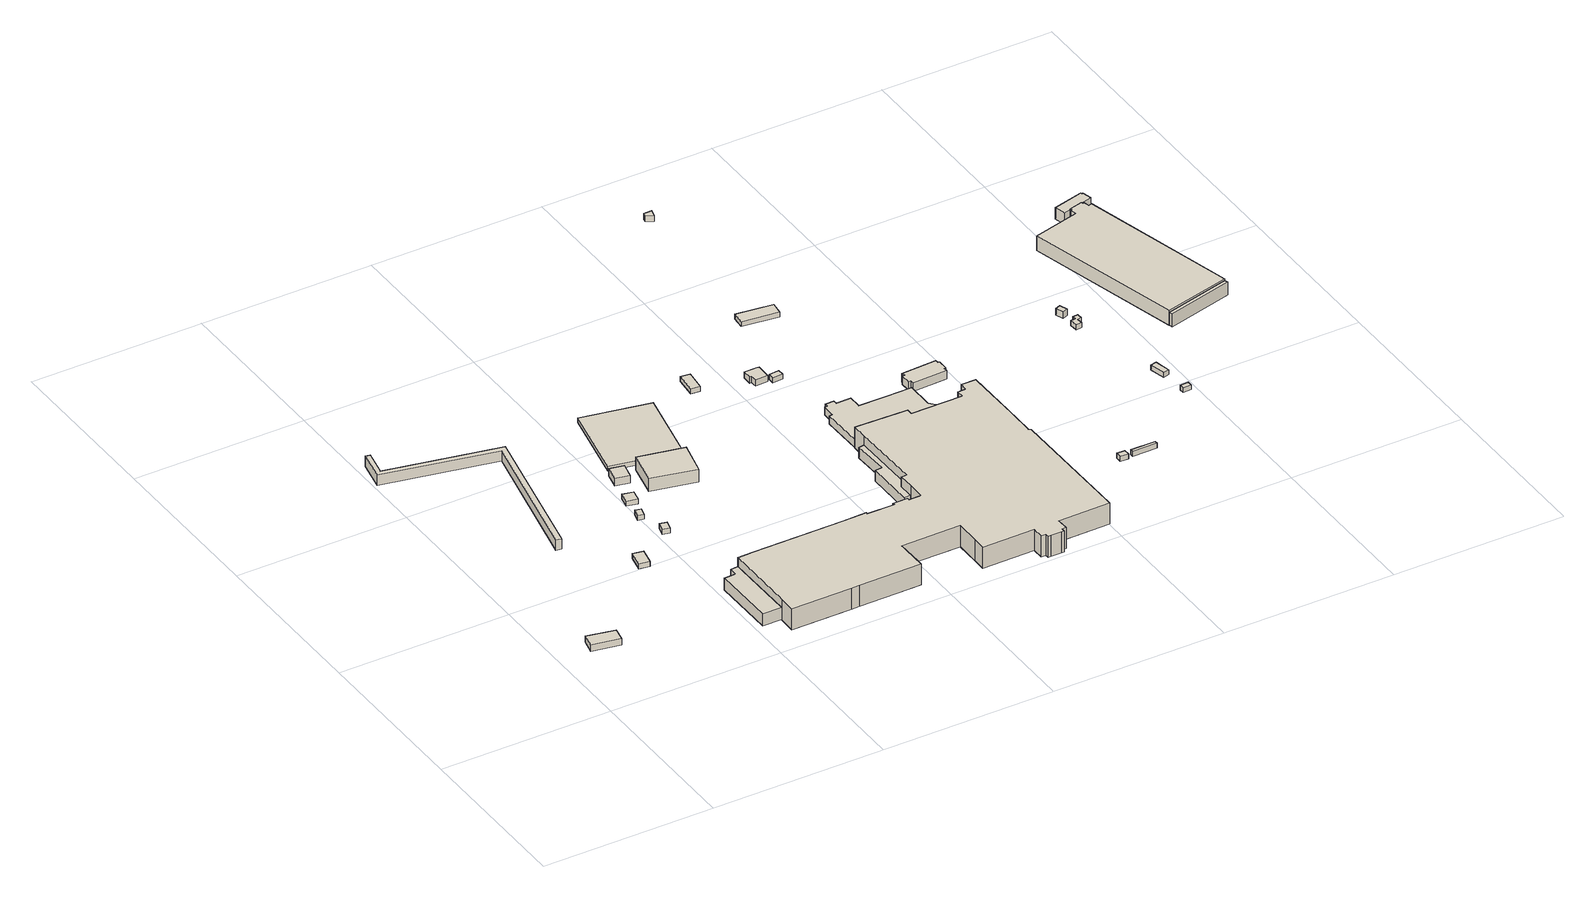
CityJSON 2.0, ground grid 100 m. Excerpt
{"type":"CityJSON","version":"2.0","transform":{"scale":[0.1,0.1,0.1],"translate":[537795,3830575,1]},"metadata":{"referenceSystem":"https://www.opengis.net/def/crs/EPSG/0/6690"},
"CityObjects":{
"building1":{"type":"Building","attributes":{"計測周辺長":49.74,"1/2500図郭":92,"区名":"住之江区","町丁目名称":"南港南５丁目","街区番号":2,"class":"3001","usage":"431","measuredHeight":3.9,"storeysAboveGround":1,"BuildingDetailAttribute.buildingRoofEdgeArea":136.5,"BuildingDetailAttribute.buildingStructureType":"610","BuildingDetailAttribute.buildingStructureOrgType":"2","BuildingDetailAttribute.detailedUsage":"1720","BuildingDetailAttribute.specifiedBuildingCoverageRate":0.6,"BuildingDetailAttribute.surveyYear":2017,"BuildingHighTideRiskAttribute.description":"1","BuildingHighTideRiskAttribute.rank":"2","BuildingHighTideRiskAttribute.depth":2.14,"BuildingIDAttribute.prefecture":"27","BuildingIDAttribute.city":"27125"},"geometry":[{"type":"Solid","lod":"1","boundaries":[[[[0,1,2,3,4]],[[3,5,6,4]],[[2,7,5,3]],[[1,8,7,2]],[[0,9,8,1]],[[4,6,9,0]],[[5,7,8,9,6]]]]}]},
"building2":{"type":"Building","attributes":{"計測周辺長":341.61,"1/2500図郭":92,"区名":"住之江区","町丁目名称":"南港南５丁目","街区番号":2,"class":"3003","usage":"431","measuredHeight":6.3,"storeysAboveGround":1,"BuildingDetailAttribute.buildingRoofEdgeArea":502.58,"BuildingDetailAttribute.buildingStructureType":"610","BuildingDetailAttribute.buildingStructureOrgType":"2","BuildingDetailAttribute.detailedUsage":"1720","BuildingDetailAttribute.specifiedBuildingCoverageRate":0.6,"BuildingDetailAttribute.surveyYear":2017,"BuildingHighTideRiskAttribute.description":"1","BuildingHighTideRiskAttribute.rank":"2","BuildingHighTideRiskAttribute.depth":2.33,"BuildingIDAttribute.prefecture":"27","BuildingIDAttribute.city":"27125"},"geometry":[{"type":"Solid","lod":"1","boundaries":[[[[10,11,12,13,14,15,16,17]],[[16,18,19,17]],[[15,20,18,16]],[[14,21,20,15]],[[13,22,21,14]],[[12,23,22,13]],[[11,24,23,12]],[[10,25,24,11]],[[17,19,25,10]],[[18,20,21,22,23,24,25,19]]]]}]},
"building3":{"type":"Building","attributes":{"計測周辺長":31.45,"1/2500図郭":92,"区名":"住之江区","町丁目名称":"南港南５丁目","街区番号":2,"class":"3001","usage":"431","storeysAboveGround":1,"BuildingDetailAttribute.buildingRoofEdgeArea":58.34,"BuildingDetailAttribute.buildingStructureType":"610","BuildingDetailAttribute.buildingStructureOrgType":"2","BuildingDetailAttribute.detailedUsage":"1720","BuildingDetailAttribute.specifiedBuildingCoverageRate":0.6,"BuildingDetailAttribute.surveyYear":2017,"BuildingHighTideRiskAttribute.description":"1","BuildingHighTideRiskAttribute.rank":"2","BuildingHighTideRiskAttribute.depth":2.03,"BuildingIDAttribute.prefecture":"27","BuildingIDAttribute.city":"27125"},"geometry":[{"type":"Solid","lod":"1","boundaries":[[[[26,27,28,29]],[[28,30,31,29]],[[27,32,30,28]],[[26,33,32,27]],[[29,31,33,26]],[[30,32,33,31]]]]}]},
"building4":{"type":"Building","attributes":{"計測周辺長":106.77,"1/2500図郭":92,"区名":"住之江区","町丁目名称":"南港南５丁目","街区番号":2,"class":"3003","usage":"431","measuredHeight":7.2,"storeysAboveGround":1,"BuildingDetailAttribute.buildingRoofEdgeArea":442.94,"BuildingDetailAttribute.buildingStructureType":"603","BuildingDetailAttribute.buildingStructureOrgType":"3","BuildingDetailAttribute.detailedUsage":"1720","BuildingDetailAttribute.specifiedBuildingCoverageRate":0.6,"BuildingDetailAttribute.surveyYear":2017,"BuildingHighTideRiskAttribute.description":"1","BuildingHighTideRiskAttribute.rank":"2","BuildingHighTideRiskAttribute.depth":2.49,"BuildingIDAttribute.prefecture":"27","BuildingIDAttribute.city":"27125"},"geometry":[{"type":"Solid","lod":"1","boundaries":[[[[34,35,36,37,38,39]],[[38,40,41,39]],[[37,42,40,38]],[[36,43,42,37]],[[35,44,43,36]],[[34,45,44,35]],[[39,41,45,34]],[[40,42,43,44,45,41]]]]}]},
"building5":{"type":"Building","attributes":{"計測周辺長":18.82,"1/2500図郭":92,"区名":"住之江区","町丁目名称":"南港南５丁目","街区番号":2,"class":"3003","usage":"431","storeysAboveGround":1,"BuildingDetailAttribute.buildingRoofEdgeArea":22.06,"BuildingDetailAttribute.buildingStructureType":"610","BuildingDetailAttribute.buildingStructureOrgType":"2","BuildingDetailAttribute.detailedUsage":"1720","BuildingDetailAttribute.specifiedBuildingCoverageRate":0.6,"BuildingDetailAttribute.surveyYear":2017,"BuildingHighTideRiskAttribute.description":"1","BuildingHighTideRiskAttribute.rank":"2","BuildingHighTideRiskAttribute.depth":2.24,"BuildingIDAttribute.prefecture":"27","BuildingIDAttribute.city":"27125"},"geometry":[{"type":"Solid","lod":"1","boundaries":[[[[46,47,48,49]],[[48,50,51,49]],[[47,52,50,48]],[[46,53,52,47]],[[49,51,53,46]],[[50,52,53,51]]]]}]},
"building6":{"type":"Building","attributes":{"計測周辺長":15.54,"1/2500図郭":92,"区名":"住之江区","町丁目名称":"南港南５丁目","街区番号":2,"class":"3001","usage":"431","storeysAboveGround":1,"BuildingDetailAttribute.buildingRoofEdgeArea":14.5,"BuildingDetailAttribute.buildingStructureType":"610","BuildingDetailAttribute.buildingStructureOrgType":"2","BuildingDetailAttribute.detailedUsage":"1720","BuildingDetailAttribute.specifiedBuildingCoverageRate":0.6,"BuildingDetailAttribute.surveyYear":2017,"BuildingHighTideRiskAttribute.description":"1","BuildingHighTideRiskAttribute.rank":"2","BuildingHighTideRiskAttribute.depth":2,"BuildingIDAttribute.prefecture":"27","BuildingIDAttribute.city":"27125"},"geometry":[{"type":"Solid","lod":"1","boundaries":[[[[54,55,56,57]],[[56,58,59,57]],[[55,60,58,56]],[[54,61,60,55]],[[57,59,61,54]],[[58,60,61,59]]]]}]},
"building7":{"type":"Building","attributes":{"計測周辺長":25.17,"1/2500図郭":92,"区名":"住之江区","町丁目名称":"南港南５丁目","街区番号":2,"class":"3001","usage":"431","storeysAboveGround":1,"BuildingDetailAttribute.buildingRoofEdgeArea":39.5,"BuildingDetailAttribute.buildingStructureType":"610","BuildingDetailAttribute.buildingStructureOrgType":"2","BuildingDetailAttribute.detailedUsage":"1720","BuildingDetailAttribute.specifiedBuildingCoverageRate":0.6,"BuildingDetailAttribute.surveyYear":2017,"BuildingHighTideRiskAttribute.description":"1","BuildingHighTideRiskAttribute.rank":"2","BuildingHighTideRiskAttribute.depth":2.26,"BuildingIDAttribute.prefecture":"27","BuildingIDAttribute.city":"27125"},"geometry":[{"type":"Solid","lod":"1","boundaries":[[[[62,63,64,65]],[[64,66,67,65]],[[63,68,66,64]],[[62,69,68,63]],[[65,67,69,62]],[[66,68,69,67]]]]}]},
"building8":{"type":"Building","attributes":{"計測周辺長":35.61,"1/2500図郭":92,"区名":"住之江区","町丁目名称":"南港南５丁目","街区番号":2,"class":"3001","usage":"431","measuredHeight":4.4,"storeysAboveGround":1,"BuildingDetailAttribute.buildingRoofEdgeArea":78.88,"BuildingDetailAttribute.buildingStructureType":"610","BuildingDetailAttribute.buildingStructureOrgType":"2","BuildingDetailAttribute.detailedUsage":"1720","BuildingDetailAttribute.specifiedBuildingCoverageRate":0.6,"BuildingDetailAttribute.surveyYear":2017,"BuildingHighTideRiskAttribute.description":"1","BuildingHighTideRiskAttribute.rank":"2","BuildingHighTideRiskAttribute.depth":2.3,"BuildingIDAttribute.prefecture":"27","BuildingIDAttribute.city":"27125"},"geometry":[{"type":"Solid","lod":"1","boundaries":[[[[70,71,72,73]],[[72,74,75,73]],[[71,76,74,72]],[[70,77,76,71]],[[73,75,77,70]],[[74,76,77,75]]]]}]},
"building9":{"type":"Building","attributes":{"計測周辺長":118.75,"1/2500図郭":92,"区名":"住之江区","町丁目名称":"南港南５丁目","街区番号":2,"class":"3003","usage":"431","measuredHeight":7.2,"storeysAboveGround":1,"BuildingDetailAttribute.buildingRoofEdgeArea":337.88,"BuildingDetailAttribute.buildingStructureType":"603","BuildingDetailAttribute.buildingStructureOrgType":"3","BuildingDetailAttribute.detailedUsage":"1720","BuildingDetailAttribute.specifiedBuildingCoverageRate":0.6,"BuildingDetailAttribute.surveyYear":2017,"BuildingHighTideRiskAttribute.description":"1","BuildingHighTideRiskAttribute.rank":"2","BuildingHighTideRiskAttribute.depth":2.48,"BuildingIDAttribute.prefecture":"27","BuildingIDAttribute.city":"27125"},"geometry":[{"type":"Solid","lod":"1","boundaries":[[[[78,79,80,81]],[[80,82,83,81]],[[79,84,82,80]],[[78,85,84,79]],[[81,83,85,78]],[[82,84,85,83]]]]}]},
"building10":{"type":"Building","attributes":{"計測周辺長":94.18,"1/2500図郭":92,"区名":"住之江区","町丁目名称":"南港南５丁目","街区番号":2,"class":"3001","usage":"431","measuredHeight":7.9,"storeysAboveGround":1,"BuildingDetailAttribute.buildingRoofEdgeArea":544.32,"BuildingDetailAttribute.buildingStructureType":"610","BuildingDetailAttribute.buildingStructureOrgType":"2","BuildingDetailAttribute.detailedUsage":"1720","BuildingDetailAttribute.specifiedBuildingCoverageRate":0.6,"BuildingDetailAttribute.surveyYear":2017,"BuildingHighTideRiskAttribute.description":"1","BuildingHighTideRiskAttribute.rank":"2","BuildingHighTideRiskAttribute.depth":2.37,"BuildingIDAttribute.prefecture":"27","BuildingIDAttribute.city":"27125"},"geometry":[{"type":"Solid","lod":"1","boundaries":[[[[86,87,88,89]],[[88,90,91,89]],[[87,92,90,88]],[[86,93,92,87]],[[89,91,93,86]],[[90,92,93,91]]]]}]},
"building11":{"type":"Building","attributes":{"計測周辺長":171.53,"1/2500図郭":92,"区名":"住之江区","町丁目名称":"南港南５丁目","街区番号":2,"class":"3001","usage":"431","measuredHeight":3,"storeysAboveGround":1,"BuildingDetailAttribute.buildingRoofEdgeArea":1831.7,"BuildingDetailAttribute.buildingStructureType":"603","BuildingDetailAttribute.buildingStructureOrgType":"3","BuildingDetailAttribute.detailedUsage":"1720","BuildingDetailAttribute.specifiedBuildingCoverageRate":0.6,"BuildingDetailAttribute.surveyYear":2017,"BuildingHighTideRiskAttribute.description":"1","BuildingHighTideRiskAttribute.rank":"2","BuildingHighTideRiskAttribute.depth":1.88,"BuildingIDAttribute.prefecture":"27","BuildingIDAttribute.city":"27125"},"geometry":[{"type":"Solid","lod":"1","boundaries":[[[[94,95,96,97]],[[96,98,99,97]],[[95,100,98,96]],[[94,101,100,95]],[[97,99,101,94]],[[98,100,101,99]]]]}]},
"building12":{"type":"Building","attributes":{"計測周辺長":695.04,"1/2500図郭":92,"区名":"住之江区","町丁目名称":"南港南５丁目","街区番号":2,"class":"3002","usage":"431","measuredHeight":12.9,"storeysAboveGround":3,"BuildingDetailAttribute.buildingRoofEdgeArea":14502.43,"BuildingDetailAttribute.buildingStructureType":"603","BuildingDetailAttribute.buildingStructureOrgType":"3","BuildingDetailAttribute.detailedUsage":"1720","BuildingDetailAttribute.specifiedBuildingCoverageRate":0.6,"BuildingDetailAttribute.surveyYear":2017,"BuildingHighTideRiskAttribute.description":"1","BuildingHighTideRiskAttribute.rank":"2","BuildingHighTideRiskAttribute.depth":2.34,"BuildingIDAttribute.prefecture":"27","BuildingIDAttribute.city":"27125"},"geometry":[{"type":"Solid","lod":"1","boundaries":[[[[102,103,104,105,106,107,108,109,110,111,112,113,114,115,116,117,118,119,120,121,122,123,124,125,126,127,128,129,130,131,132,133,134,135,136,137,138,139,140,141,142,143,144,145,146,147]],[[146,148,149,147]],[[145,150,148,146]],[[144,151,150,145]],[[143,152,151,144]],[[142,153,152,143]],[[141,154,153,142]],[[140,155,154,141]],[[139,156,155,140]],[[138,157,156,139]],[[137,158,157,138]],[[136,159,158,137]],[[135,160,159,136]],[[134,161,160,135]],[[133,162,161,134]],[[132,163,162,133]],[[131,164,163,132]],[[130,165,164,131]],[[129,166,165,130]],[[128,167,166,129]],[[127,168,167,128]],[[126,169,168,127]],[[125,170,169,126]],[[124,171,170,125]],[[123,172,171,124]],[[122,173,172,123]],[[121,174,173,122]],[[120,175,174,121]],[[119,176,175,120]],[[118,177,176,119]],[[117,178,177,118]],[[116,179,178,117]],[[115,180,179,116]],[[114,181,180,115]],[[113,182,181,114]],[[112,183,182,113]],[[111,184,183,112]],[[110,185,184,111]],[[109,186,185,110]],[[108,187,186,109]],[[107,188,187,108]],[[106,189,188,107]],[[105,190,189,106]],[[104,191,190,105]],[[103,192,191,104]],[[102,193,192,103]],[[147,149,193,102]],[[148,150,151,152,153,154,155,156,157,158,159,160,161,162,163,164,165,166,167,168,169,170,171,172,173,174,175,176,177,178,179,180,181,182,183,184,185,186,187,188,189,190,191,192,193,149]]]]}]},
"building13":{"type":"Building","attributes":{"計測周辺長":35.23,"1/2500図郭":92,"区名":"住之江区","町丁目名称":"南港南５丁目","街区番号":2,"class":"3001","usage":"431","storeysAboveGround":1,"BuildingDetailAttribute.buildingRoofEdgeArea":66.03,"BuildingDetailAttribute.buildingStructureType":"610","BuildingDetailAttribute.buildingStructureOrgType":"2","BuildingDetailAttribute.detailedUsage":"1720","BuildingDetailAttribute.specifiedBuildingCoverageRate":0.6,"BuildingDetailAttribute.surveyYear":2017,"BuildingHighTideRiskAttribute.description":"1","BuildingHighTideRiskAttribute.rank":"2","BuildingHighTideRiskAttribute.depth":2.48,"BuildingIDAttribute.prefecture":"27","BuildingIDAttribute.city":"27125"},"geometry":[{"type":"Solid","lod":"1","boundaries":[[[[194,195,196,197]],[[196,198,199,197]],[[195,200,198,196]],[[194,201,200,195]],[[197,199,201,194]],[[198,200,201,199]]]]}]},
"building14":{"type":"Building","attributes":{"計測周辺長":114.06,"1/2500図郭":92,"区名":"住之江区","町丁目名称":"南港南５丁目","街区番号":2,"class":"3003","usage":"431","measuredHeight":6.6,"storeysAboveGround":1,"BuildingDetailAttribute.buildingRoofEdgeArea":239.19,"BuildingDetailAttribute.buildingStructureType":"603","BuildingDetailAttribute.buildingStructureOrgType":"3","BuildingDetailAttribute.detailedUsage":"1720","BuildingDetailAttribute.specifiedBuildingCoverageRate":0.6,"BuildingDetailAttribute.surveyYear":2017,"BuildingHighTideRiskAttribute.description":"1","BuildingHighTideRiskAttribute.rank":"2","BuildingHighTideRiskAttribute.depth":2.35,"BuildingIDAttribute.prefecture":"27","BuildingIDAttribute.city":"27125"},"geometry":[{"type":"Solid","lod":"1","boundaries":[[[[202,203,204,205,206,207,208,209]],[[208,210,211,209]],[[207,212,210,208]],[[206,213,212,207]],[[205,214,213,206]],[[204,215,214,205]],[[203,216,215,204]],[[202,217,216,203]],[[209,211,217,202]],[[210,212,213,214,215,216,217,211]]]]}]},
"building15":{"type":"Building","attributes":{"計測周辺長":34.87,"1/2500図郭":92,"区名":"住之江区","町丁目名称":"南港南５丁目","街区番号":2,"class":"3001","usage":"431","measuredHeight":3.7,"storeysAboveGround":1,"BuildingDetailAttribute.buildingRoofEdgeArea":73.93,"BuildingDetailAttribute.buildingStructureType":"610","BuildingDetailAttribute.buildingStructureOrgType":"2","BuildingDetailAttribute.detailedUsage":"1720","BuildingDetailAttribute.specifiedBuildingCoverageRate":0.6,"BuildingDetailAttribute.surveyYear":2017,"BuildingHighTideRiskAttribute.description":"1","BuildingHighTideRiskAttribute.rank":"2","BuildingHighTideRiskAttribute.depth":1.92,"BuildingIDAttribute.prefecture":"27","BuildingIDAttribute.city":"27125"},"geometry":[{"type":"Solid","lod":"1","boundaries":[[[[218,219,220,221,222,223,224]],[[223,225,226,224]],[[222,227,225,223]],[[221,228,227,222]],[[220,229,228,221]],[[219,230,229,220]],[[218,231,230,219]],[[224,226,231,218]],[[225,227,228,229,230,231,226]]]]}]},
"building16":{"type":"Building","attributes":{"計測周辺長":19.54,"1/2500図郭":92,"区名":"住之江区","町丁目名称":"南港南５丁目","街区番号":2,"class":"3001","usage":"431","storeysAboveGround":1,"BuildingDetailAttribute.buildingRoofEdgeArea":22.5,"BuildingDetailAttribute.buildingStructureType":"610","BuildingDetailAttribute.buildingStructureOrgType":"2","BuildingDetailAttribute.detailedUsage":"1720","BuildingDetailAttribute.specifiedBuildingCoverageRate":0.6,"BuildingDetailAttribute.surveyYear":2017,"BuildingHighTideRiskAttribute.description":"1","BuildingHighTideRiskAttribute.rank":"2","BuildingHighTideRiskAttribute.depth":1.9,"BuildingIDAttribute.prefecture":"27","BuildingIDAttribute.city":"27125"},"geometry":[{"type":"Solid","lod":"1","boundaries":[[[[232,233,234,235]],[[234,236,237,235]],[[233,238,236,234]],[[232,239,238,233]],[[235,237,239,232]],[[236,238,239,237]]]]}]},
"building17":{"type":"Building","attributes":{"計測周辺長":204.83,"1/2500図郭":92,"区名":"住之江区","町丁目名称":"南港南５丁目","街区番号":2,"class":"3002","usage":"431","measuredHeight":5,"storeysAboveGround":1,"BuildingDetailAttribute.buildingRoofEdgeArea":1553.6,"BuildingDetailAttribute.buildingStructureType":"610","BuildingDetailAttribute.buildingStructureOrgType":"2","BuildingDetailAttribute.detailedUsage":"1720","BuildingDetailAttribute.specifiedBuildingCoverageRate":0.6,"BuildingDetailAttribute.surveyYear":2017,"BuildingHighTideRiskAttribute.description":"1","BuildingHighTideRiskAttribute.rank":"2","BuildingHighTideRiskAttribute.depth":2.17,"BuildingIDAttribute.prefecture":"27","BuildingIDAttribute.city":"27125"},"geometry":[{"type":"Solid","lod":"1","boundaries":[[[[240,241,242,243,244,245,246,247,248,249,250,251,252,253,254,255,256,257,258,259]],[[258,260,261,259]],[[257,262,260,258]],[[256,263,262,257]],[[255,264,263,256]],[[254,265,264,255]],[[253,266,265,254]],[[252,267,266,253]],[[251,268,267,252]],[[250,269,268,251]],[[249,270,269,250]],[[248,271,270,249]],[[247,272,271,248]],[[246,273,272,247]],[[245,274,273,246]],[[244,275,274,245]],[[243,276,275,244]],[[242,277,276,243]],[[241,278,277,242]],[[240,279,278,241]],[[259,261,279,240]],[[260,262,263,264,265,266,267,268,269,270,271,272,273,274,275,276,277,278,279,261]]]]}]},
"building18":{"type":"Building","attributes":{"class":"3001","BuildingDetailAttribute.specifiedBuildingCoverageRate":0.6,"BuildingDetailAttribute.surveyYear":2017,"BuildingTsunamiRiskAttribute.description":"1","BuildingTsunamiRiskAttribute.rank":"1","BuildingTsunamiRiskAttribute.depth":0.25,"BuildingHighTideRiskAttribute.description":"1","BuildingHighTideRiskAttribute.rank":"2","BuildingHighTideRiskAttribute.depth":2.79,"BuildingIDAttribute.prefecture":"27","BuildingIDAttribute.city":"27125"},"geometry":[{"type":"Solid","lod":"1","boundaries":[[[[280,281,282,283]],[[282,284,285,283]],[[281,286,284,282]],[[280,287,286,281]],[[283,285,287,280]],[[284,286,287,285]]]]}]},
"building19":{"type":"Building","attributes":{"計測周辺長":65.34,"1/2500図郭":92,"区名":"住之江区","町丁目名称":"南港南５丁目","街区番号":2,"class":"3001","usage":"431","measuredHeight":5.3,"storeysAboveGround":1,"BuildingDetailAttribute.buildingRoofEdgeArea":221.94,"BuildingDetailAttribute.buildingStructureType":"610","BuildingDetailAttribute.buildingStructureOrgType":"2","BuildingDetailAttribute.detailedUsage":"1720","BuildingDetailAttribute.specifiedBuildingCoverageRate":0.6,"BuildingDetailAttribute.surveyYear":2017,"BuildingHighTideRiskAttribute.description":"1","BuildingHighTideRiskAttribute.rank":"2","BuildingHighTideRiskAttribute.depth":2.05,"BuildingIDAttribute.prefecture":"27","BuildingIDAttribute.city":"27125"},"geometry":[{"type":"Solid","lod":"1","boundaries":[[[[288,289,290,291,292,293,294,295,296,297,298,299]],[[298,300,301,299]],[[297,302,300,298]],[[296,303,302,297]],[[295,304,303,296]],[[294,305,304,295]],[[293,306,305,294]],[[292,307,306,293]],[[291,308,307,292]],[[290,309,308,291]],[[289,310,309,290]],[[288,311,310,289]],[[299,301,311,288]],[[300,302,303,304,305,306,307,308,309,310,311,301]]]]}]},
"building20":{"type":"Building","attributes":{"class":"3001","measuredHeight":3.6,"BuildingDetailAttribute.specifiedBuildingCoverageRate":0.6,"BuildingDetailAttribute.surveyYear":2017,"BuildingTsunamiRiskAttribute.description":"1","BuildingTsunamiRiskAttribute.rank":"2","BuildingTsunamiRiskAttribute.depth":1.96,"BuildingHighTideRiskAttribute.description":"1","BuildingHighTideRiskAttribute.rank":"2","BuildingHighTideRiskAttribute.depth":2,"BuildingIDAttribute.prefecture":"27","BuildingIDAttribute.city":"27125"},"geometry":[{"type":"Solid","lod":"1","boundaries":[[[[312,313,314,315]],[[314,316,317,315]],[[313,318,316,314]],[[312,319,318,313]],[[315,317,319,312]],[[316,318,319,317]]]]}]},
"building21":{"type":"Building","attributes":{"計測周辺長":16.51,"1/2500図郭":92,"区名":"住之江区","町丁目名称":"南港南５丁目","街区番号":2,"class":"3001","usage":"431","storeysAboveGround":1,"BuildingDetailAttribute.buildingRoofEdgeArea":16.62,"BuildingDetailAttribute.buildingStructureType":"610","BuildingDetailAttribute.buildingStructureOrgType":"2","BuildingDetailAttribute.detailedUsage":"1720","BuildingDetailAttribute.specifiedBuildingCoverageRate":0.6,"BuildingDetailAttribute.surveyYear":2017,"BuildingHighTideRiskAttribute.description":"1","BuildingHighTideRiskAttribute.rank":"2","BuildingHighTideRiskAttribute.depth":1.91,"BuildingIDAttribute.prefecture":"27","BuildingIDAttribute.city":"27125"},"geometry":[{"type":"Solid","lod":"1","boundaries":[[[[320,321,322,323]],[[322,324,325,323]],[[321,326,324,322]],[[320,327,326,321]],[[323,325,327,320]],[[324,326,327,325]]]]}]},
"building22":{"type":"Building","attributes":{"計測周辺長":32.71,"1/2500図郭":92,"区名":"住之江区","町丁目名称":"南港南５丁目","街区番号":2,"class":"3003","usage":"431","storeysAboveGround":1,"BuildingDetailAttribute.buildingRoofEdgeArea":28.71,"BuildingDetailAttribute.buildingStructureType":"610","BuildingDetailAttribute.buildingStructureOrgType":"2","BuildingDetailAttribute.detailedUsage":"1720","BuildingDetailAttribute.specifiedBuildingCoverageRate":0.6,"BuildingDetailAttribute.surveyYear":2017,"BuildingHighTideRiskAttribute.description":"1","BuildingHighTideRiskAttribute.rank":"2","BuildingHighTideRiskAttribute.depth":1.54,"BuildingIDAttribute.prefecture":"27","BuildingIDAttribute.city":"27125"},"geometry":[{"type":"Solid","lod":"1","boundaries":[[[[328,329,330,331]],[[330,332,333,331]],[[329,334,332,330]],[[328,335,334,329]],[[331,333,335,328]],[[332,334,335,333]]]]}]},
"building23":{"type":"Building","attributes":{"class":"3001","BuildingDetailAttribute.specifiedBuildingCoverageRate":0.6,"BuildingDetailAttribute.surveyYear":2017,"BuildingHighTideRiskAttribute.description":"1","BuildingHighTideRiskAttribute.rank":"2","BuildingHighTideRiskAttribute.depth":0.865,"BuildingIDAttribute.prefecture":"27","BuildingIDAttribute.city":"27125"},"geometry":[{"type":"Solid","lod":"1","boundaries":[[[[336,337,338,339]],[[338,340,341,339]],[[337,342,340,338]],[[336,343,342,337]],[[339,341,343,336]],[[340,342,343,341]]]]}]},
"building24":{"type":"Building","attributes":{"計測周辺長":25.94,"1/2500図郭":92,"区名":"住之江区","町丁目名称":"南港南５丁目","街区番号":2,"class":"3001","usage":"431","storeysAboveGround":1,"BuildingDetailAttribute.buildingRoofEdgeArea":33.8,"BuildingDetailAttribute.buildingStructureType":"610","BuildingDetailAttribute.buildingStructureOrgType":"2","BuildingDetailAttribute.detailedUsage":"1720","BuildingDetailAttribute.specifiedBuildingCoverageRate":0.6,"BuildingDetailAttribute.surveyYear":2017,"BuildingHighTideRiskAttribute.description":"1","BuildingHighTideRiskAttribute.rank":"2","BuildingHighTideRiskAttribute.depth":0.667,"BuildingIDAttribute.prefecture":"27","BuildingIDAttribute.city":"27125"},"geometry":[{"type":"Solid","lod":"1","boundaries":[[[[344,345,346,347]],[[346,348,349,347]],[[345,350,348,346]],[[344,351,350,345]],[[347,349,351,344]],[[348,350,351,349]]]]}]},
"building25":{"type":"Building","attributes":{"class":"3001","BuildingDetailAttribute.specifiedBuildingCoverageRate":0.6,"BuildingDetailAttribute.surveyYear":2017,"BuildingHighTideRiskAttribute.description":"1","BuildingHighTideRiskAttribute.rank":"1","BuildingHighTideRiskAttribute.depth":0.261,"BuildingIDAttribute.prefecture":"27","BuildingIDAttribute.city":"27125"},"geometry":[{"type":"Solid","lod":"1","boundaries":[[[[352,353,354,355,356,357,358,359]],[[358,360,361,359]],[[357,362,360,358]],[[356,363,362,357]],[[355,364,363,356]],[[354,365,364,355]],[[353,366,365,354]],[[352,367,366,353]],[[359,361,367,352]],[[360,362,363,364,365,366,367,361]]]]}]},
"building26":{"type":"Building","attributes":{"class":"3001","measuredHeight":4.1,"BuildingDetailAttribute.specifiedBuildingCoverageRate":0.6,"BuildingDetailAttribute.surveyYear":2017,"BuildingHighTideRiskAttribute.description":"1","BuildingHighTideRiskAttribute.rank":"2","BuildingHighTideRiskAttribute.depth":0.507,"BuildingIDAttribute.prefecture":"27","BuildingIDAttribute.city":"27125"},"geometry":[{"type":"Solid","lod":"1","boundaries":[[[[368,369,370,371]],[[370,372,373,371]],[[369,374,372,370]],[[368,375,374,369]],[[371,373,375,368]],[[372,374,375,373]]]]}]},
"building27":{"type":"Building","attributes":{"class":"3003","measuredHeight":7.9,"BuildingDetailAttribute.specifiedBuildingCoverageRate":0.6,"BuildingDetailAttribute.surveyYear":2017,"BuildingTsunamiRiskAttribute.description":"1","BuildingTsunamiRiskAttribute.rank":"2","BuildingTsunamiRiskAttribute.depth":0.67,"BuildingHighTideRiskAttribute.description":"1","BuildingHighTideRiskAttribute.rank":"2","BuildingHighTideRiskAttribute.depth":2,"BuildingIDAttribute.prefecture":"27","BuildingIDAttribute.city":"27125"},"geometry":[{"type":"Solid","lod":"1","boundaries":[[[[376,377,378,379]],[[378,380,381,379]],[[377,382,380,378]],[[376,383,382,377]],[[379,381,383,376]],[[380,382,383,381]]]]}]},
"building28":{"type":"Building","attributes":{"class":"3001","measuredHeight":9,"BuildingDetailAttribute.specifiedBuildingCoverageRate":0.6,"BuildingDetailAttribute.surveyYear":2017,"BuildingTsunamiRiskAttribute.description":"1","BuildingTsunamiRiskAttribute.rank":"1","BuildingTsunamiRiskAttribute.depth":0.4,"BuildingHighTideRiskAttribute.description":"1","BuildingHighTideRiskAttribute.rank":"2","BuildingHighTideRiskAttribute.depth":2,"BuildingIDAttribute.prefecture":"27","BuildingIDAttribute.city":"27125"},"geometry":[{"type":"Solid","lod":"1","boundaries":[[[[384,385,386,387,388,389,390,391,392,393,394,395]],[[394,396,397,395]],[[393,398,396,394]],[[392,399,398,393]],[[391,400,399,392]],[[390,401,400,391]],[[389,402,401,390]],[[388,403,402,389]],[[387,404,403,388]],[[386,405,404,387]],[[385,406,405,386]],[[384,407,406,385]],[[395,397,407,384]],[[396,398,399,400,401,402,403,404,405,406,407,397]]]]}]},
"building29":{"type":"Building","attributes":{"class":"3001","measuredHeight":3.8,"BuildingDetailAttribute.specifiedBuildingCoverageRate":0.6,"BuildingDetailAttribute.surveyYear":2017,"BuildingTsunamiRiskAttribute.description":"1","BuildingTsunamiRiskAttribute.rank":"2","BuildingTsunamiRiskAttribute.depth":0.51,"BuildingHighTideRiskAttribute.description":"1","BuildingHighTideRiskAttribute.rank":"2","BuildingHighTideRiskAttribute.depth":2,"BuildingIDAttribute.prefecture":"27","BuildingIDAttribute.city":"27125"},"geometry":[{"type":"Solid","lod":"1","boundaries":[[[[408,409,410,411]],[[410,412,413,411]],[[409,414,412,410]],[[408,415,414,409]],[[411,413,415,408]],[[412,414,415,413]]]]}]},
"building30":{"type":"Building","attributes":{"class":"3001","measuredHeight":7.2,"BuildingDetailAttribute.specifiedBuildingCoverageRate":0.6,"BuildingDetailAttribute.surveyYear":2017,"BuildingTsunamiRiskAttribute.description":"1","BuildingTsunamiRiskAttribute.rank":"2","BuildingTsunamiRiskAttribute.depth":0.63,"BuildingHighTideRiskAttribute.description":"1","BuildingHighTideRiskAttribute.rank":"2","BuildingHighTideRiskAttribute.depth":2,"BuildingIDAttribute.prefecture":"27","BuildingIDAttribute.city":"27125"},"geometry":[{"type":"Solid","lod":"1","boundaries":[[[[416,417,418,419,420,421,422,423]],[[422,424,425,423]],[[421,426,424,422]],[[420,427,426,421]],[[419,428,427,420]],[[418,429,428,419]],[[417,430,429,418]],[[416,431,430,417]],[[423,425,431,416]],[[424,426,427,428,429,430,431,425]]]]}]}
},
"vertices":[
[348,527,27],[332,447,27],[169,480,27],[188,563,27],[213,556,27],[188,563,66],[213,556,66],[169,480,66],[332,447,66],[348,527,66],
[4,2291,27],[40,2466,27],[67,2462,27],[37,2314,27],[688,2175,27],[511,1330,27],[480,1336,27],[653,2152,27],[480,1336,90],[653,2152,90],[511,1330,90],[688,2175,90],[37,2314,90],[67,2462,90],[40,2466,90],[4,2291,90],
[753,979,28],[773,1074,28],[832,1062,28],[812,967,28],[832,1062,58],[812,967,58],[773,1074,58],[753,979,58],
[1141,227,26],[1029,226,26],[1027,599,26],[1092,602,26],[1094,649,26],[1139,652,26],[1094,649,98],[1139,652,98],[1092,602,98],[1027,599,98],[1029,226,98],[1141,227,98],
[1012,1180,26],[1026,1234,26],[1067,1223,26],[1053,1170,26],[1067,1223,56],[1053,1170,56],[1026,1234,56],[1012,1180,56],
[968,1347,29],[981,1396,29],[1013,1388,29],[1001,1339,29],[1013,1388,59],[1001,1339,59],[981,1396,59],[968,1347,59],
[986,1488,26],[999,1553,26],[1061,1540,26],[1048,1475,26],[1061,1540,56],[1048,1475,56],[999,1553,56],[986,1488,56],
[1029,1671,26],[1048,1764,26],[1131,1747,26],[1109,1654,26],[1131,1747,70],[1109,1654,70],[1048,1764,70],[1029,1671,70],
[1232,656,26],[1231,718,26],[1761,723,26],[1762,658,26],[1761,723,98],[1762,658,98],[1231,718,98],[1232,656,98],
[1150,1540,27],[1191,1737,27],[1454,1680,27],[1408,1480,27],[1454,1680,106],[1408,1480,106],[1191,1737,106],[1150,1540,106],
[1064,1798,28],[1156,2243,28],[1550,2162,28],[1458,1716,28],[1550,2162,58],[1458,1716,58],[1156,2243,58],[1064,1798,58],
[2545,1329,23],[2545,1294,23],[2845,1294,23],[2845,1336,23],[2889,1337,23],[2892,1384,23],[2977,1383,23],[2980,1068,23],[2979,870,23],[2989,861,23],[2994,101,23],[2692,98,23],[2695,28,23],[2670,28,23],[2670,8,23],[2653,7,23],[2590,7,23],[2575,7,23],[2573,27,23],[2548,29,23],[2547,94,23],[2242,93,23],[2244,176,23],[2245,316,23],[1900,315,23],[1901,162,23],[1902,130,23],[1537,126,23],[1489,126,23],[1139,125,23],[1141,227,23],[1139,652,23],[1232,656,23],[1762,658,23],[1899,660,23],[1899,650,23],[2059,649,23],[2056,661,23],[2141,662,23],[2144,647,23],[2212,648,23],[2213,750,23],[2212,840,23],[2245,841,23],[2241,1251,23],[2240,1338,23],[2241,1251,152],[2240,1338,152],[2245,841,152],[2212,840,152],[2213,750,152],[2212,648,152],[2144,647,152],[2141,662,152],[2056,661,152],[2059,649,152],[1899,650,152],[1899,660,152],[1762,658,152],[1232,656,152],[1139,652,152],[1141,227,152],[1139,125,152],[1489,126,152],[1537,126,152],[1902,130,152],[1901,162,152],[1900,315,152],[2245,316,152],[2244,176,152],[2242,93,152],[2547,94,152],[2548,29,152],[2573,27,152],[2575,7,152],[2590,7,152],[2653,7,152],[2670,8,152],[2670,28,152],[2695,28,152],[2692,98,152],[2994,101,152],[2989,861,152],[2979,870,152],[2980,1068,152],[2977,1383,152],[2892,1384,152],[2889,1337,152],[2845,1336,152],[2845,1294,152],[2545,1294,152],[2545,1329,152],
[1777,2171,26],[1788,2293,26],[1843,2286,26],[1829,2166,26],[1843,2286,56],[1829,2166,56],[1788,2293,56],[1777,2171,56],
[2245,841,27],[2212,840,27],[2213,750,27],[2173,747,27],[2173,1030,27],[2213,1033,27],[2208,1245,27],[2241,1251,27],[2208,1245,93],[2241,1251,93],[2213,1033,93],[2173,1030,93],[2173,747,93],[2213,750,93],[2212,840,93],[2245,841,93],
[2087,2096,28],[2078,2095,28],[2079,2150,28],[2154,2151,28],[2164,2147,28],[2163,2060,28],[2089,2058,28],[2163,2060,65],[2089,2058,65],[2164,2147,65],[2154,2151,65],[2079,2150,65],[2078,2095,65],[2087,2096,65],
[2177,2072,30],[2237,2078,30],[2238,2040,30],[2178,2035,30],[2238,2040,60],[2178,2035,60],[2237,2078,60],[2177,2072,60],
[2721,1425,25],[2757,1383,25],[2892,1384,25],[2889,1337,25],[2845,1336,25],[2845,1294,25],[2545,1294,25],[2545,1329,25],[2240,1338,25],[2237,1583,25],[2257,1586,25],[2259,1663,25],[2274,1663,25],[2274,1683,25],[2324,1684,25],[2326,1661,25],[2411,1662,25],[2412,1585,25],[2577,1584,25],[2722,1585,25],[2577,1584,75],[2722,1585,75],[2412,1585,75],[2411,1662,75],[2326,1661,75],[2324,1684,75],[2274,1683,75],[2274,1663,75],[2259,1663,75],[2257,1586,75],[2237,1583,75],[2240,1338,75],[2545,1329,75],[2545,1294,75],[2845,1294,75],[2845,1336,75],[2889,1337,75],[2892,1384,75],[2757,1383,75],[2721,1425,75],
[2304,2556,20],[2313,2631,20],[2525,2603,20],[2515,2529,20],[2525,2603,50],[2515,2529,50],[2313,2631,50],[2304,2556,50],
[2744,1628,28],[2732,1628,28],[2731,1690,28],[2744,1690,28],[2741,1710,28],[2946,1720,28],[2946,1702,28],[2956,1700,28],[2956,1638,28],[2946,1637,28],[2947,1617,28],[2747,1608,28],[2947,1617,80],[2747,1608,80],[2946,1637,80],[2956,1638,80],[2956,1700,80],[2946,1702,80],[2946,1720,80],[2741,1710,80],[2744,1690,80],[2731,1690,80],[2732,1628,80],[2744,1628,80],
[2382,3619,5],[2384,3641,5],[2432,3642,5],[2420,3597,5],[2432,3642,40],[2420,3597,40],[2384,3641,40],[2382,3619,40],
[3320,539,29],[3319,574,29],[3367,572,29],[3367,537,29],[3367,572,59],[3367,537,59],[3319,574,59],[3320,539,59],
[3395,541,31],[3395,561,31],[3538,562,31],[3538,542,31],[3538,562,61],[3538,542,61],[3395,561,61],[3395,541,61],
[3898,914,37],[3945,916,37],[3947,888,37],[3899,886,37],[3947,888,67],[3899,886,67],[3945,916,67],[3898,914,67],
[3861,1139,40],[3896,1147,40],[3917,1056,40],[3882,1048,40],[3917,1056,70],[3882,1048,70],[3896,1147,70],[3861,1139,70],
[3724,1695,31],[3754,1698,31],[3752,1719,31],[3781,1722,31],[3784,1689,31],[3759,1686,31],[3763,1651,31],[3729,1648,31],[3763,1651,61],[3729,1648,61],[3759,1686,61],[3784,1689,61],[3781,1722,61],[3752,1719,61],[3754,1698,61],[3724,1695,61],
[3707,1811,31],[3736,1823,31],[3754,1779,31],[3725,1767,31],[3754,1779,72],[3725,1767,72],[3736,1823,72],[3707,1811,72],
[4552,1538,15],[4169,1440,15],[4163,1461,15],[4547,1558,15],[4163,1461,94],[4547,1558,94],[4169,1440,94],[4552,1538,94],
[4547,1558,14],[4163,1461,14],[3932,2372,14],[4203,2441,14],[4194,2477,14],[4202,2479,14],[4199,2490,14],[4277,2510,14],[4280,2498,14],[4288,2500,14],[4296,2468,14],[4315,2473,14],[4296,2468,104],[4315,2473,104],[4288,2500,104],[4280,2498,104],[4277,2510,104],[4199,2490,104],[4202,2479,104],[4194,2477,104],[4203,2441,104],[3932,2372,104],[4163,1461,104],[4547,1558,104],
[4086,2462,16],[4143,2475,16],[4147,2459,16],[4090,2445,16],[4147,2459,54],[4090,2445,54],[4143,2475,54],[4086,2462,54],
[4154,2558,16],[4331,2604,16],[4333,2595,16],[4338,2596,16],[4352,2544,16],[4348,2543,16],[4349,2539,16],[4171,2493,16],[4349,2539,87],[4171,2493,87],[4348,2543,87],[4352,2544,87],[4338,2596,87],[4333,2595,87],[4331,2604,87],[4154,2558,87]
]}
